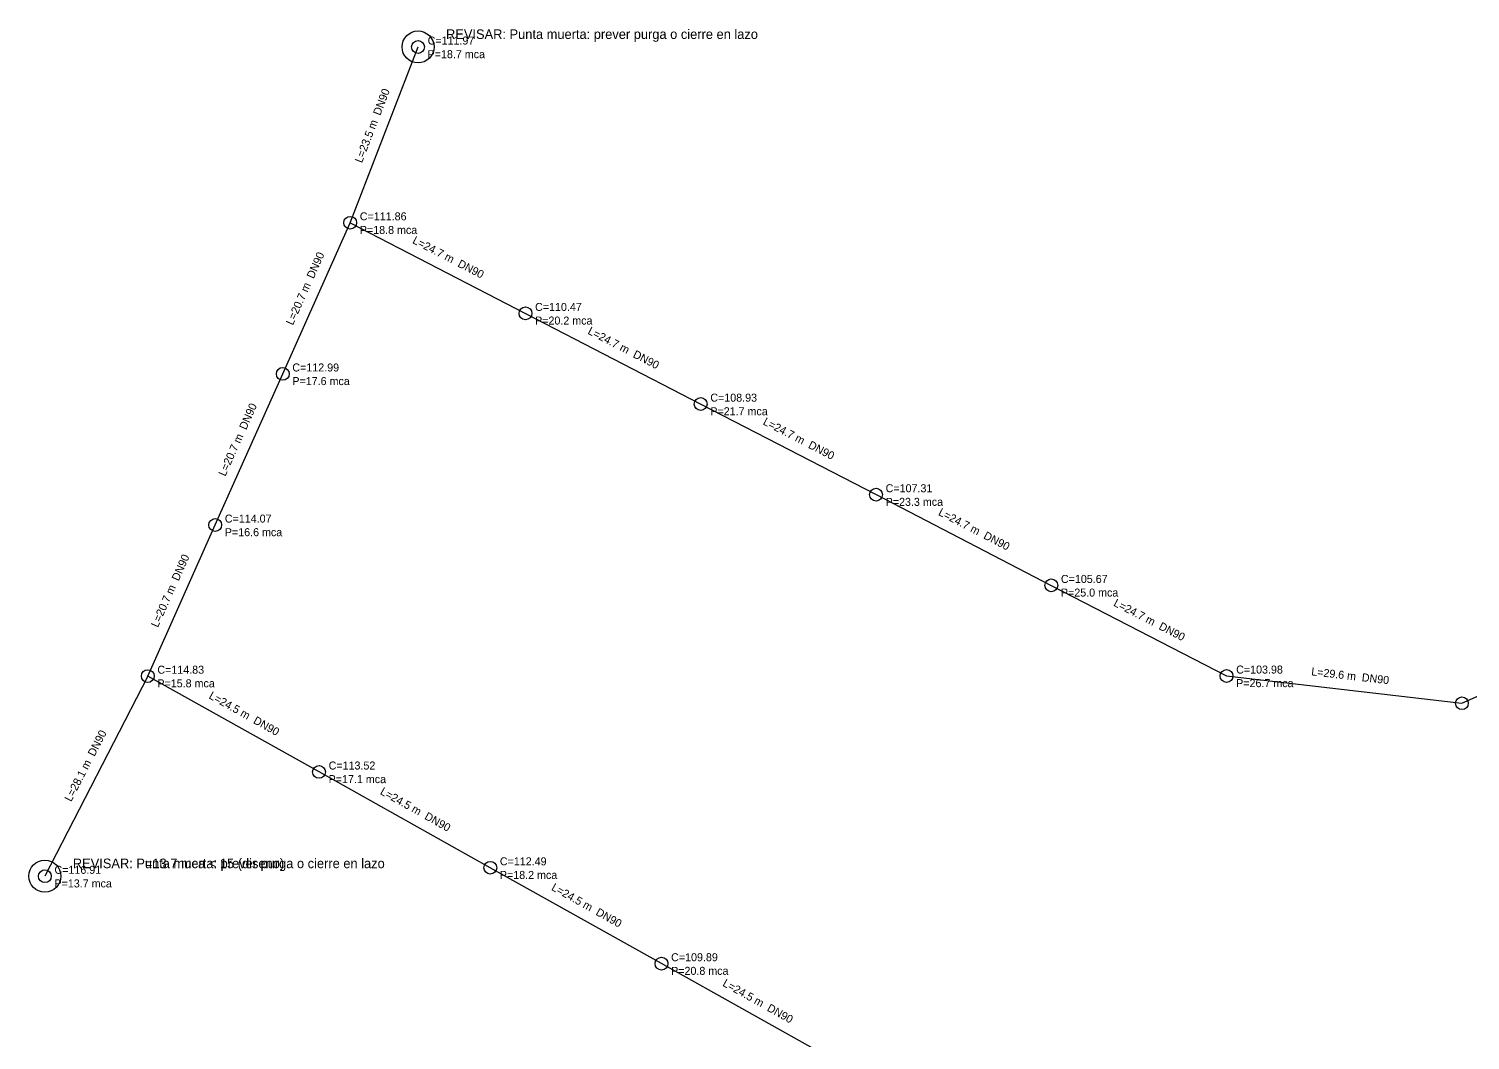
# Model space of a CAD drawing. Extents: x 308163 to 309183, y 8622711 to 8623256.
# Drawn here: x 308162.6 to 308342.7, y 8623014.3 to 8623140.6 of the extents above; entities that cross this region are included whole.
import ezdxf

# ---------------------------------------------------------------- set-up
doc = ezdxf.new("R2010")
doc.units = 0
for name, color, linetype in [('EPANET_NODO_P_15_25', 2, 'CONTINUOUS'), ('EPANET_NODO_P_25_35', 3, 'CONTINUOUS'), ('EPANET_NODO_P_menor15', 1, 'CONTINUOUS'), ('EPANET_NODO_TXT', 7, 'CONTINUOUS'), ('EPANET_REVISAR', 6, 'CONTINUOUS'), ('EPANET_TUBO_DN90', 6, 'CONTINUOUS'), ('EPANET_TUBO_TXT', 8, 'CONTINUOUS')]:
    doc.layers.add(name, color=color, linetype=linetype)

msp = doc.modelspace()

# ---------------------------------------------------------------- linework, layer by layer
at = {"layer": 'EPANET_NODO_P_15_25'}
for centre in [(308211.26, 8623138.36), (308202.79, 8623116.4), (308224.69, 8623105.08), (308194.36, 8623097.52), (308246.59, 8623093.75), (308268.5, 8623082.43), (308185.92, 8623078.64), (308290.4, 8623071.1), (308177.49, 8623059.76), (308198.89, 8623047.79), (308220.29, 8623035.82), (308241.69, 8623023.84)]:
    msp.add_circle(centre, 0.8, dxfattribs=at)
at = {"layer": 'EPANET_NODO_P_25_35'}
for centre in [(308312.3, 8623059.78), (308341.71, 8623056.37)]:
    msp.add_circle(centre, 0.8, dxfattribs=at)
at = {"layer": 'EPANET_NODO_P_menor15'}
msp.add_circle((308164.63, 8623034.76), 0.8, dxfattribs=at)
at = {"layer": 'EPANET_REVISAR'}
for centre in [(308211.264, 8623138.362), (308164.626, 8623034.764), (308164.626, 8623034.764)]:
    msp.add_circle(centre, 2, dxfattribs=at)
at = {"layer": 'EPANET_TUBO_DN90'}
for p, q in [((308202.79, 8623116.4), (308211.26, 8623138.36)), ((308194.36, 8623097.52), (308202.79, 8623116.4)), ((308202.79, 8623116.4), (308224.69, 8623105.08)), ((308224.69, 8623105.08), (308246.59, 8623093.75)), ((308185.92, 8623078.64), (308194.36, 8623097.52)), ((308246.59, 8623093.75), (308268.5, 8623082.43)), ((308268.5, 8623082.43), (308290.4, 8623071.1)), ((308177.49, 8623059.76), (308185.92, 8623078.64)), ((308290.4, 8623071.1), (308312.3, 8623059.78)), ((308341.71, 8623056.37), (308363.3, 8623065.99)), ((308177.49, 8623059.76), (308164.63, 8623034.76)), ((308198.89, 8623047.79), (308177.49, 8623059.76)), ((308312.3, 8623059.78), (308341.71, 8623056.37)), ((308220.29, 8623035.82), (308198.89, 8623047.79)), ((308241.69, 8623023.84), (308220.29, 8623035.82)), ((308263.09, 8623011.87), (308241.69, 8623023.84))]:
    msp.add_line(p, q, dxfattribs=at)

# ---------------------------------------------------------------- texts
at = {"layer": 'EPANET_NODO_TXT'}
for s, p in [('C=111.97', (308212.46, 8623138.66)), ('P=18.7 mca', (308212.46, 8623136.96)), ('C=111.86', (308203.99, 8623116.7)), ('P=18.8 mca', (308203.99, 8623115)), ('C=110.47', (308225.89, 8623105.38)), ('P=20.2 mca', (308225.89, 8623103.68)), ('C=112.99', (308195.56, 8623097.82)), ('P=17.6 mca', (308195.56, 8623096.12)), ('C=108.93', (308247.79, 8623094.05)), ('P=21.7 mca', (308247.79, 8623092.35)), ('C=107.31', (308269.7, 8623082.73)), ('P=23.3 mca', (308269.7, 8623081.03)), ('C=114.07', (308187.12, 8623078.94)), ('P=16.6 mca', (308187.12, 8623077.24)), ('C=105.67', (308291.6, 8623071.4)), ('P=25.0 mca', (308291.6, 8623069.7)), ('C=114.83', (308178.69, 8623060.06)), ('C=103.98', (308313.5, 8623060.08)), ('P=15.8 mca', (308178.69, 8623058.36)), ('P=26.7 mca', (308313.5, 8623058.38)), ('C=113.52', (308200.09, 8623048.09)), ('P=17.1 mca', (308200.09, 8623046.39)), ('C=116.91', (308165.83, 8623035.06)), ('C=112.49', (308221.49, 8623036.12)), ('P=18.2 mca', (308221.49, 8623034.42)), ('P=13.7 mca', (308165.83, 8623033.36)), ('C=109.89', (308242.89, 8623024.14)), ('P=20.8 mca', (308242.89, 8623022.44))]:
    msp.add_text(s, height=1, dxfattribs=at).set_placement(p)
at = {"layer": 'EPANET_REVISAR'}
for s, p in [('REVISAR: Punta muerta: prever purga o cierre en lazo', (308214.764, 8623139.362)), ('REVISAR: P=13.7 mca < 15 (diseno)', (308168.126, 8623035.764)), ('REVISAR: Punta muerta: prever purga o cierre en lazo', (308168.126, 8623035.764))]:
    msp.add_text(s, height=1.2, dxfattribs=at).set_placement(p)
at = {"layer": 'EPANET_TUBO_TXT'}
for s, rotation, p in [('L=23.5 m  DN90', 68.91, (308204.25, 8623123.799)), ('L=24.7 m  DN90', -27.33, (308210.482, 8623113.888)), ('L=20.7 m  DN90', 65.94, (308195.618, 8623103.527)), ('L=24.7 m  DN90', -27.35, (308232.383, 8623102.564)), ('L=20.7 m  DN90', 65.91, (308187.182, 8623084.648)), ('L=24.7 m  DN90', -27.32, (308254.286, 8623091.237)), ('L=24.7 m  DN90', -27.35, (308276.193, 8623079.914)), ('L=20.7 m  DN90', 65.94, (308178.748, 8623065.767)), ('L=24.7 m  DN90', -27.33, (308298.092, 8623068.588)), ('L=29.6 m  DN90', -6.61, (308322.844, 8623059.866)), ('L=24.5 m  DN90', -29.22, (308185.037, 8623057.028)), ('L=28.1 m  DN90', 62.78, (308167.919, 8623043.995)), ('L=24.5 m  DN90', -29.22, (308206.437, 8623045.058)), ('L=24.5 m  DN90', -29.24, (308227.838, 8623033.084)), ('L=24.5 m  DN90', -29.22, (308249.237, 8623021.108))]:
    msp.add_text(s, height=1, rotation=rotation, dxfattribs=at).set_placement(p)

doc.saveas('drawing.dxf')
